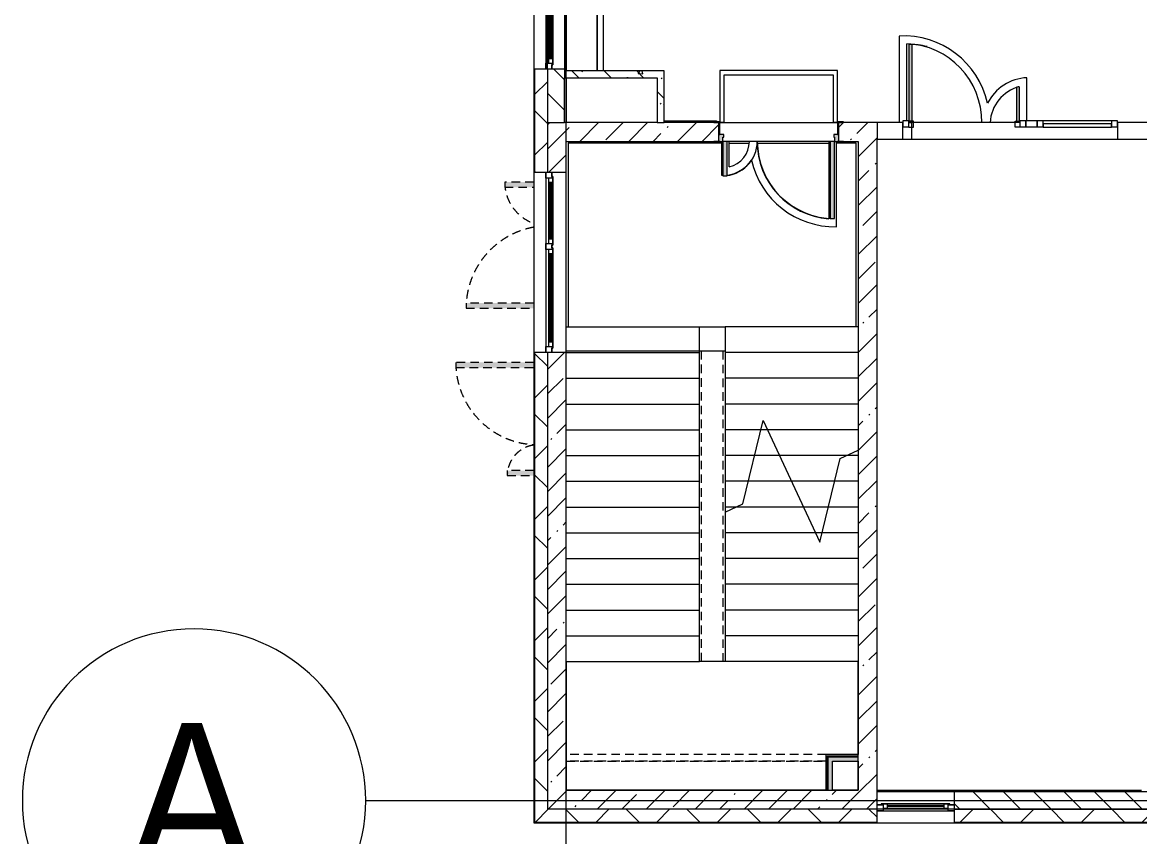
# Model space of a CAD drawing. Header units: millimetres. Extents: x 81037 to 284518, y -8553 to 29000.
# Drawn here: x 151280 to 164298, y -420 to 9067 of the extents above; entities that cross this region are included whole.
import ezdxf

# ---------------------------------------------------------------- set-up
doc = ezdxf.new("R2010")
doc.units = ezdxf.units.MM
doc.linetypes.add('200_ШТРИХ__ш1_п0_6_', pattern=[160, 100, -60])
doc.linetypes.add('Осевая', pattern=[3175, 635, -476.25, 1587.5, -476.25])
for name, color, linetype, lineweight, true_color in [('A-DETL-GENF-9', 7, 'Continuous', 5, 0xaaaaaa), ('A-DOOR-4', 7, 'Continuous', 5, 0xe2e2e2), ('A-DOOR-5', 7, 'Continuous', 5, 0xaaaaaa), ('A-DOOR-FRAM-3', 7, 'Continuous', 5, 0xe2e2e2), ('A-DOOR-FRAM-5', 7, 'Continuous', 5, 0xaaaaaa), ('A-FLOR-2', 7, 'Continuous', 5, 0xaaaaaa), ('I-WALL-5', 7, 'Continuous', 9, 0xe7e7e7), ('I-WALL-8', 7, 'Continuous', 5, 0x787878)]:
    doc.layers.add(name, color=color, linetype=linetype, lineweight=lineweight, true_color=true_color)
for name, color, linetype, lineweight in [('A-DETL-MBND-1', 7, '200_ШТРИХ__ш1_п0_6_', 9), ('A-GLAZ-2', 7, 'Continuous', 5), ('A-GLAZ-CURT-1', 7, 'Continuous', 5), ('A-GLAZ-CWMG-2', 7, 'Continuous', 5), ('A-WALL', 7, 'Continuous', 9), ('A-WALL-4', 7, 'Continuous', 5), ('I-WALL-6', 7, 'Continuous', 5), ('S-STRS-1', 7, 'Continuous', 5), ('S-STRS-MBND-1', 7, 'Continuous', 5), ('Оси', 7, 'Continuous', 9), ('Оси-1', 7, 'Continuous', 20), ('Оси-2', 7, 'Осевая', 9)]:
    doc.layers.add(name, color=color, linetype=linetype, lineweight=lineweight)
doc.styles.add('Arial_1', font='arial.ttf', dxfattribs={"width": 0.9, "height": 1750})
pattern_1 = [(45, (157507.65, 0), (-353.5534, 353.5534), []), (135, (157507.65, 0), (-353.5534, -353.5534), [])]
pattern_2 = [(135, (157507.65, 0), (-176.7767, -176.7767), [])]
pattern_3 = [(45, (157507.65, 0), (-285.123, 285.123), []), (45, (157792.77, 0), (-285.123, 285.123), [504.031, -100.806, 16.764, -84.042])]
pattern_4 = [(135, (157507.65, 0), (-377.17, -377.17), [533.4, -88.9, 17.78, -88.9]), (135, (157507.65, 376.94), (-377.17, -377.17), []), (50, (157507.65, 0), (637.645, -55.787), [66.675, -733.425]), (355, (157507.65, 0), (-123.35, 668.7), [53.34, -586.74]), (100.451, (157560.8, -4.65), (514.3, 612.91), [56.665, -623.315]), (46.184, (157507.65, 177.8), (948.78, -147.15), [100.01, -1100.14]), (96.636, (157586.7, 165.5), (830.91, 866), [85, -934.97]), (351.184, (157507.7, 177.8), (830.92, 865.99), [80.01, -880.11]), (21, (157596.55, 133.35), (530.65, -357.928), [66.675, -733.425]), (326, (157596.55, 133.35), (216.31, 644.66), [53.34, -586.74]), (71.451, (157640.8, 103.5), (746.96, 286.724), [56.665, -623.315]), (37.5, (157507.65, 0), (10.8105, 295.9426), [16.764, -562.864, 16.764, -578.866, -588.962]), (37.5, (157507.65, 0), (10.8105, 295.9426), [-1175.258, 16.764, -572.198]), (7.5, (157507.65, 0), (233.869, 350.632), [16.764, -322.834, 16.764, -549.529, -224.472]), (7.5, (157507.65, 0), (233.869, 350.632), [-905.89, 16.764, -207.708]), (327.5, (157309.4, 0), (474.568, -20.051), [16.764, -205.486, 16.764, -676.656, -920.115]), (327.5, (157309.4, 0), (474.568, -20.051), [-915.67, 16.764, -903.35]), (317.5, (157220.5, 0), (518.452, 88.993), [16.764, -272.16, 16.764, -443.738, -653.415]), (317.5, (157220.5, 0), (518.452, 88.993), [-749.427, 16.764, -636.65])]

# ---------------------------------------------------------------- blocks, each defined once
blk = doc.blocks.new('120_Окно_СКБ_1Ст - 120_Окно_СКБ_1Ст 900х2500_h_-22445987-2_1_3_птичка')
at = {"layer": 'A-GLAZ-2'}
for p, q in [((-450, -127), (-450, -57)), ((-450, -57), (-380, -57)), ((450, -57), (-450, -57)), ((-380, -127), (-450, -127)), ((-450, -127), (-400, -127)), ((-380, -127), (-400, -127)), ((-400, -127), (-400, -137)), ((-380, -57), (-380, -127)), ((380, -87), (-380, -87)), ((-380, -87), (-380, -127)), ((-330, -137), (-330, -87)), ((-330, -107), (330, -107)), ((330, -117), (-330, -117)), ((330, -137), (330, -87)), ((380, -127), (380, -57)), ((380, -57), (450, -57)), ((380, -127), (380, -87)), ((450, -127), (380, -127)), ((400, -127), (380, -127)), ((400, -127), (450, -127)), ((400, -137), (400, -127)), ((450, -57), (450, -127)), ((-400, -137), (400, -137)), ((400, -137), (-400, -137))]:
    blk.add_line(p, q, dxfattribs=at)
blk = doc.blocks.new('110_Дверь_СКБ_2Ст - Д-1 Лестничная клетка EIS60-24280000-2_1_3_птичка')
at = {"layer": 'A-DOOR-4'}
for points in [[(-637.5, 1010), (-637.5, 110), (-587.5, 110), (-587.5, 1010)], [(612.5, 510), (612.5, 110), (662.5, 110), (662.5, 510)], [(712.5, 30), (697.5, 30), (697.5, -110), (712.5, -110)]]:
    blk.add_hatch(color=256, dxfattribs=at).paths.add_polyline_path(points)
h = blk.add_hatch(color=256, dxfattribs=at)
h.paths.add_polyline_path([(712.5, 110), (662.5, 110), (662.5, 60), (652.5, 60), (652.5, 30), (712.5, 30), (712.5, 39.7)])
h.paths.add_polyline_path([(-687.5, 110), (-687.5, 30), (-627.5, 30), (-627.5, 60), (-637.5, 60), (-637.5, 110)])
at = {"layer": 'A-DOOR-FRAM-3'}
for points in [[(-742.5, 118), (-742.5, 110), (-672.5, 110), (-672.5, 118)], [(-672.5, 30), (-687.5, 30), (-687.5, -110), (-672.5, -110)], [(697.5, 118), (697.5, 110), (767.5, 110), (767.5, 118)], [(-672.5, -110), (-742.5, -110), (-742.5, -118), (-672.5, -118)], [(697.5, -110), (697.5, -118), (767.5, -118), (767.5, -110)]]:
    blk.add_hatch(color=256, dxfattribs=at).paths.add_polyline_path(points)
at = {"layer": 'A-DOOR-5'}
for p, q in [((-637.5, 1010), (-637.5, 110)), ((-587.5, 1010), (-637.5, 1010)), ((-587.5, 110), (-587.5, 1010)), ((662.5, 510), (612.5, 510)), ((612.5, 510), (612.5, 110)), ((662.5, 110), (662.5, 510)), ((-637.5, 110), (-587.5, 110)), ((612.5, 110), (662.5, 110))]:
    blk.add_line(p, q, dxfattribs=at)
for centre, radius, start, end in [((-637.5, 110), 900, 0, 90), ((662.5, 110), 400, 90, 180)]:
    blk.add_arc(centre, radius, start, end, dxfattribs=at)
at = {"layer": 'A-DOOR-FRAM-5'}
for p, q in [((-672.5, 118), (-742.5, 118)), ((-742.5, 118), (-742.5, 110)), ((-742.5, 110), (-672.5, 110)), ((-637.5, 110), (-687.5, 110)), ((-687.5, 110), (-687.5, 30)), ((-687.5, 30), (-627.5, 30)), ((-672.5, 30), (-687.5, 30)), ((-687.5, 30), (-687.5, -110)), ((-672.5, 110), (-672.5, 118)), ((-672.5, -110), (-672.5, 30)), ((-637.5, 60), (-637.5, 110)), ((-627.5, 60), (-637.5, 60)), ((-627.5, 30), (-627.5, 60)), ((662.5, 60), (652.5, 60)), ((652.5, 60), (652.5, 30)), ((652.5, 30), (712.5, 30)), ((662.5, 110), (662.5, 60)), ((712.5, 110), (662.5, 110)), ((767.5, 118), (697.5, 118)), ((697.5, 118), (697.5, 110)), ((697.5, 110), (767.5, 110)), ((712.5, 30), (697.5, 30)), ((697.5, 30), (697.5, -110)), ((712.5, 30), (712.5, 110)), ((712.5, -110), (712.5, 30)), ((767.5, 110), (767.5, 118)), ((-672.5, -110), (-742.5, -110)), ((-742.5, -110), (-742.5, -118)), ((-742.5, -118), (-672.5, -118)), ((-687.5, -110), (-672.5, -110)), ((-672.5, -118), (-672.5, -110)), ((697.5, -110), (712.5, -110)), ((767.5, -110), (697.5, -110)), ((697.5, -110), (697.5, -118)), ((697.5, -118), (767.5, -118)), ((767.5, -118), (767.5, -110))]:
    blk.add_line(p, q, dxfattribs=at)
blk = doc.blocks.new('120_Окно_СКБ_2Ст - 120_Окно_СКБ_2Ст 2100х2500 _мал створка справа_-22445857-2_1_3_птичка')
at = {"layer": 'A-GLAZ-2'}
for p, q in [((-1050, -127), (-1050, -57)), ((-1050, -57), (-980, -57)), ((1050, -57), (-1050, -57)), ((-980, -127), (-1050, -127)), ((-1050, -127), (-1000, -127)), ((-980, -127), (-1000, -127)), ((-1000, -127), (-1000, -137)), ((-980, -57), (-980, -127)), ((150, -87), (-980, -87)), ((-980, -87), (-980, -127)), ((-930, -137), (-930, -87)), ((-930, -107), (100, -107)), ((100, -117), (-930, -117)), ((100, -137), (100, -87)), ((150, -127), (150, -57)), ((150, -57), (220, -57)), ((150, -127), (150, -87)), ((220, -127), (150, -127)), ((170, -127), (150, -127)), ((170, -127), (200, -127)), ((170, -137), (170, -127)), ((220, -127), (200, -127)), ((200, -127), (200, -137)), ((220, -57), (220, -127)), ((980, -87), (220, -87)), ((220, -87), (220, -127)), ((270, -137), (270, -87)), ((270, -107), (930, -107)), ((930, -117), (270, -117)), ((930, -137), (930, -87)), ((980, -127), (980, -57)), ((980, -57), (1050, -57)), ((980, -127), (980, -87)), ((1050, -127), (980, -127)), ((1000, -127), (980, -127)), ((1000, -127), (1050, -127)), ((1000, -137), (1000, -127)), ((1050, -57), (1050, -127)), ((-1000, -137), (170, -137)), ((170, -137), (-1000, -137)), ((200, -137), (1000, -137)), ((1000, -137), (200, -137))]:
    blk.add_line(p, q, dxfattribs=at)
blk = doc.blocks.new('120_Окно_СКБ_2Ст - 120_Окно_СКБ_2Ст 2100х2400 _мал створка справа_-22446225-2_1_3_птичка')
at = {"layer": 'A-GLAZ-2'}
for p, q in [((-1050, -127), (-1050, -57)), ((-1050, -57), (-980, -57)), ((1050, -57), (-1050, -57)), ((-980, -127), (-1050, -127)), ((-1050, -127), (-1000, -127)), ((-980, -127), (-1000, -127)), ((-1000, -127), (-1000, -137)), ((-980, -57), (-980, -127)), ((150, -87), (-980, -87)), ((-980, -87), (-980, -127)), ((-930, -137), (-930, -87)), ((-930, -107), (100, -107)), ((100, -117), (-930, -117)), ((100, -137), (100, -87)), ((150, -127), (150, -57)), ((150, -57), (220, -57)), ((150, -127), (150, -87)), ((220, -127), (150, -127)), ((170, -127), (150, -127)), ((170, -127), (200, -127)), ((170, -137), (170, -127)), ((220, -127), (200, -127)), ((200, -127), (200, -137)), ((220, -57), (220, -127)), ((980, -87), (220, -87)), ((220, -87), (220, -127)), ((270, -137), (270, -87)), ((270, -107), (930, -107)), ((930, -117), (270, -117)), ((930, -137), (930, -87)), ((980, -127), (980, -57)), ((980, -57), (1050, -57)), ((980, -127), (980, -87)), ((1050, -127), (980, -127)), ((1000, -127), (980, -127)), ((1000, -127), (1050, -127)), ((1000, -137), (1000, -127)), ((1050, -57), (1050, -127)), ((-1000, -137), (170, -137)), ((170, -137), (-1000, -137)), ((200, -137), (1000, -137)), ((1000, -137), (200, -137))]:
    blk.add_line(p, q, dxfattribs=at)
blk = doc.blocks.new('110_Дверь_СКБ_2Ст_Наружная - ДН-1_л__ Двухстворчатая 1350 х3200 _ЛК_ в свету с верхним остеклением 2-22796854-2_1_3_птичка')
at = {"layer": 'A-DETL-MBND-1'}
for points in [[(-715, 869), (-715, 79), (-655, 79), (-655, 869)], [(695, 419), (695, 79), (755, 79), (755, 419)]]:
    blk.add_hatch(color=256, dxfattribs=at).paths.add_polyline_path(points)
for p, q in [((-715, 869), (-715, 79)), ((-655, 869), (-715, 869)), ((-655, 79), (-655, 869)), ((755, 419), (695, 419)), ((695, 419), (695, 79)), ((755, 79), (755, 419))]:
    blk.add_line(p, q, dxfattribs=at)
for centre, radius, start, end in [((-715, -91), 960, 10.263, 90), ((755, -91), 510, 90, 160.4016)]:
    blk.add_arc(centre, radius, start, end, dxfattribs=at)
blk = doc.blocks.new('110_Дверь_СКБ_2Ст_Наружная - ДН-3_л__ Двухстворчатая 1200 х3200 из подвала EI30-23666533-2_1_3_птичка')
at = {"layer": 'A-DETL-MBND-1'}
for points in [[(620, 989), (620, 79), (680, 79), (680, 989)], [(-640, 79), (-580, 79), (-580, 389), (-640, 389)]]:
    blk.add_hatch(color=256, dxfattribs=at).paths.add_polyline_path(points)
for p, q in [((680, 989), (620, 989)), ((620, 989), (620, 79)), ((680, 79), (680, 989)), ((-640, 389), (-640, 79)), ((-580, 389), (-640, 389)), ((-580, 79), (-580, 389))]:
    blk.add_line(p, q, dxfattribs=at)
for centre, radius, start, end in [((680, 29), 960, 90, 176.9815), ((-640, 29), 360, 8.166, 90)]:
    blk.add_arc(centre, radius, start, end, dxfattribs=at)
blk = doc.blocks.new('Прямоугольный импост - 50 x 70 мм-31700031-2_1_3_птичка')
at = {"layer": 'A-GLAZ-CWMG-2'}
for p, q in [((-70, 35), (0, 35)), ((-70, -35), (-70, 35)), ((0, 35), (0, -35)), ((0, -35), (-70, -35))]:
    blk.add_line(p, q, dxfattribs=at)
blk = doc.blocks.new('Дверь_Витражная_остекление_ - ДВН_ДАО_Главный вход_1200 в свету-31742133-2_1_3_птичка')
at = {"layer": 'A-DOOR-4'}
for points in [[(-607, 30), (-607, 925), (-647, 922), (-647, 30)], [(640, 30), (640, 430), (633, 430), (607, 421), (607, 30)]]:
    blk.add_hatch(color=256, dxfattribs=at).paths.add_polyline_path(points)
at = {"layer": 'A-DETL-GENF-9'}
for p, q in [((-607, 925), (-647, 925)), ((-647, 925), (-647, 35)), ((-607, 30), (-607, 925)), ((607, 421), (607, 30)), ((640, 430), (633, 430)), ((-647, 30), (-607, 30)), ((-592, 30), (-647, 30)), ((-592, -40), (-592, 30)), ((592, -40), (592, 30)), ((592, 30), (640, 30)), ((607, 30), (640, 30)), ((-647, -40), (-592, -40)), ((647, -40), (592, -40))]:
    blk.add_line(p, q, dxfattribs=at)
at = {"layer": 'A-DOOR-5'}
blk.add_line((-647, 925), (-647, 35), dxfattribs=at)
for centre, radius, start, end in [((-647, 30), 895, 76.1866, 90), ((647, 30), 400, 91.06, 94.8979)]:
    blk.add_arc(centre, radius, start, end, dxfattribs=at)
blk = doc.blocks.new('Системная панель - Стемалит - 40мм-32257327-2_1_3_птичка')
at = {"layer": 'A-GLAZ-CURT-1'}
for p, q in [((65, 35), (-65, 35)), ((-65, 35), (-65, -35)), ((65, -35), (65, 35)), ((-65, -35), (65, -35))]:
    blk.add_line(p, q, dxfattribs=at)
blk = doc.blocks.new('Прямоугольный импост - 50 x 70 мм-31687886-2_1_3_птичка')
at = {"layer": 'A-GLAZ-CWMG-2'}
for p, q in [((-35, 35), (35, 35)), ((-35, -35), (-35, 35)), ((35, 35), (35, -35)), ((35, -35), (-35, -35))]:
    blk.add_line(p, q, dxfattribs=at)
blk = doc.blocks.new('Прямоугольный импост - 50 x 70 мм-31701779-2_1_3_птичка')
at = {"layer": 'A-GLAZ-CWMG-2'}
for p, q in [((0, 35), (-70, 35)), ((-70, 35), (-70, -35)), ((0, -35), (0, 35)), ((-70, -35), (0, -35))]:
    blk.add_line(p, q, dxfattribs=at)
blk = doc.blocks.new('Системная панель - Стекло - 40мм-32257331-2_1_3_птичка')
at = {"layer": 'A-GLAZ-CURT-1'}
for p, q in [((397.5, 0), (-397.5, 0)), ((-397.5, 0), (-397.5, -40)), ((397.5, -40), (397.5, 0)), ((-397.5, -40), (397.5, -40))]:
    blk.add_line(p, q, dxfattribs=at)
blk = doc.blocks.new('Прямоугольный импост - 50 x 70 мм-31702100-2_1_3_птичка')
at = {"layer": 'A-GLAZ-CWMG-2'}
for p, q in [((-35, 35), (35, 35)), ((-35, -35), (-35, 35)), ((35, 35), (35, -35)), ((35, -35), (-35, -35))]:
    blk.add_line(p, q, dxfattribs=at)
blk = doc.blocks.new('Прямоугольный импост - 50 x 70 мм-31720914-2_1_3_птичка')
at = {"layer": 'A-GLAZ-CWMG-2'}
blk.add_line((6460, 7920), (5665, 7920), dxfattribs=at)
blk = doc.blocks.new('Зашивка приборов отопления15 - Зашивка приборов отопления-33281080-2_1_3_птичка')
at = {"layer": 'A-DETL-MBND-1'}
for p, q in [((3135, 535), (110, 535)), ((3135, 460), (110, 460)), ((110, 460), (3135, 460))]:
    blk.add_line(p, q, dxfattribs=at)
blk = doc.blocks.new('Зашивка приборов отопления42 - Зашивка приборов отопления-33374801-2_1_3_птичка')
at = {"layer": 'A-WALL-4'}
for p, q in [((37472, 23439), (35372, 23439)), ((37472, 23079), (37472, 23439)), ((35372, 23079), (37472, 23079)), ((37472, 23079), (35372, 23079)), ((37472, 23004), (37472, 23079)), ((35372, 23004), (37472, 23004))]:
    blk.add_line(p, q, dxfattribs=at)
blk = doc.blocks.new('Ось сетки - D8-29747960-2_1_3_птичка')
at = {"layer": 'Оси-1'}
for start, end in [(360, 180), (180, 360)]:
    blk.add_arc((0, 0), 4, start, end, dxfattribs=at)

msp = doc.modelspace()

# ---------------------------------------------------------------- hatches: boundary and pattern name
at = {"layer": 'A-WALL-4'}
h = msp.add_hatch(dxfattribs=at)
h.set_pattern_fill('FP_71', color=256, style=0, pattern_type=2)
h.set_pattern_definition(pattern_1)
h.paths.add_polyline_path([(157397.7, -100), (157397.7, 5220), (157247.7, 5220), (157247.7, -100)])
h.paths.add_polyline_path([(157247.7, 7320), (157397.7, 7320), (157397.7, 8520), (157247.7, 8520), (157247.7, 7750.3)])
h.paths.add_polyline_path([(157292, 10620), (157397.7, 10620), (157397.7, 11520), (157247.7, 11520), (157247.7, 10620)])
h.paths.add_polyline_path([(157397.7, 13120), (157397.7, 15350), (157247.7, 15350), (157247.7, 13120)])
h = msp.add_hatch(dxfattribs=at)
h.set_pattern_fill('FP_81', color=256, style=0, pattern_type=2)
h.set_pattern_definition(pattern_2)
h.paths.add_polyline_path([(157597.7, 7900), (157597.7, 8520), (157397.7, 8520), (157397.7, 7900)])
h.paths.add_polyline_path([(157397.7, 10620), (157597.7, 10620), (157597.7, 10900), (157397.7, 10900), (157397.7, 10642.6)])
h.paths.add_polyline_path([(157397.7, 11400), (157597.7, 11400), (157597.7, 11520), (157397.7, 11520)])
h.paths.add_polyline_path([(157597.7, 13120), (157597.7, 14700), (157397.7, 14700), (157397.7, 13120)])
h = msp.add_hatch(dxfattribs=at)
h.set_pattern_fill('FP_81', color=256, style=0, pattern_type=2)
h.set_pattern_definition(pattern_2)
h.paths.add_polyline_path([(162137.7, -100), (166067.7, -100), (166067.7, 100), (162137.7, 100)])
h.paths.add_polyline_path([(169349.7, -100), (169667.7, -100), (169667.7, 100), (169167.7, 100), (169167.7, -100)])
h = msp.add_hatch(dxfattribs=at)
h.set_pattern_fill('FP_71', color=256, style=0, pattern_type=2)
h.set_pattern_definition(pattern_1)
h.paths.add_polyline_path([(233207.7, -250), (233207.7, -100), (229067.7, -100), (229067.7, -250), (232421.1, -250)])
h.paths.add_polyline_path([(226856, -250), (228167.7, -250), (228167.7, -100), (224567.7, -100), (224567.7, -250), (225000.9, -250)])
h.paths.add_polyline_path([(219435.8, -250), (219567.7, -250), (219567.7, -100), (218417.7, -100), (218417.7, -250), (218508.3, -250)])
h.paths.add_polyline_path([(214417.7, -250), (214667.7, -250), (214667.7, -100), (213917.7, -100), (213917.7, -250), (214334.4, -250)])
h.paths.add_polyline_path([(216317.7, -250), (216317.7, -100), (215567.7, -100), (215567.7, -250), (215725.7, -250)])
h.paths.add_polyline_path([(222667.7, -250), (223667.7, -250), (223667.7, -100), (222667.7, -100)])
h.paths.add_polyline_path([(210817.7, -250), (210817.7, -100), (209417.7, -100), (209417.7, -250), (210160.6, -250)])
h.paths.add_polyline_path([(206317.7, -250), (206317.7, -100), (204917.7, -100), (204917.7, -250), (205523, -250)])
h.paths.add_polyline_path([(202740.4, -250), (202817.7, -250), (202817.7, -100), (202444, -100), (202444, -250)])
h.paths.add_polyline_path([(200917.7, -250), (201544, -250), (201544, -100), (200167.7, -100), (200167.7, -250), (200885.4, -250)])
h.paths.add_polyline_path([(193397.7, -250), (193397.7, -100), (192277.7, -100), (192277.7, -250), (193001.5, -250)])
h.paths.add_polyline_path([(196547.7, -250), (197067.7, -250), (197067.7, -100), (195497.7, -100), (195497.7, -250), (196247.8, -250)])
h.paths.add_polyline_path([(190682.7, -250), (191377.7, -250), (191377.7, -100), (190517.7, -100), (190517.7, -250)])
h.paths.add_polyline_path([(188363.9, -250), (188417.7, -250), (188417.7, -100), (186717.4, -100), (186717.4, -250), (187900.1, -250)])
h.paths.add_polyline_path([(179552.4, -250), (180217.7, -250), (180217.7, -100), (179117.7, -100), (179117.7, -250)])
h.paths.add_polyline_path([(173987.3, -250), (174767.7, -250), (174767.7, -100), (173617.7, -100), (173617.7, -250)])
h.paths.add_polyline_path([(175667.7, -250), (176317.7, -250), (176317.7, -100), (175667.7, -100)])
h.paths.add_polyline_path([(182317.7, -250), (183917.4, -250), (183917.4, -100), (182317.7, -100)])
h.paths.add_polyline_path([(166067.7, -250), (166067.7, -100), (162137.7, -100), (162137.7, -250), (165639.6, -250)])
h.paths.add_polyline_path([(160074.5, -250), (161237.7, -250), (161237.7, -100), (157247.7, -100), (157247.7, -250), (158219.5, -250)])
h.paths.add_polyline_path([(169167.7, -250), (170517.7, -250), (170517.7, -100), (169167.7, -100)])
at = {"layer": 'I-WALL-5'}
for points in [[(161017.7, 460), (161017.7, 510), (160667.7, 510), (160667.7, 460), (161002, 460)], [(160717.7, 120), (160717.7, 460), (160667.7, 460), (160667.7, 120)]]:
    msp.add_hatch(color=256, dxfattribs=at).paths.add_polyline_path(points)
at = {"layer": 'I-WALL-6'}
h = msp.add_hatch(dxfattribs=at)
h.set_pattern_fill('FP_79', color=256, style=0, pattern_type=2)
h.set_pattern_definition(pattern_3)
h.paths.add_polyline_path([(157397.7, -100), (157617.7, -100), (157617.7, 5220), (157397.7, 5220), (157397.7, 1965.8)])
h.paths.add_polyline_path([(157397.7, 7320), (157617.7, 7320), (157617.7, 7900), (157397.7, 7900), (157397.7, 7750.3)])
h = msp.add_hatch(dxfattribs=at)
h.set_pattern_fill('FP_79', color=256, style=0, pattern_type=2)
h.set_pattern_definition(pattern_3)
h.paths.add_polyline_path([(157617.7, 7680), (159392.7, 7680), (159392.7, 7900), (157617.7, 7900), (157617.7, 7750.3)])
h.paths.add_polyline_path([(160792.7, 7680), (161017.7, 7680), (161017.7, 7900), (160792.7, 7900), (160792.7, 7730)])
h = msp.add_hatch(dxfattribs=at)
h.set_pattern_fill('FP_79', color=256, style=0, pattern_type=2)
h.set_pattern_definition(pattern_3)
h.paths.add_polyline_path([(161017.7, -100), (161237.7, -100), (161237.7, 7900), (161017.7, 7900), (161017.7, 120)])
h = msp.add_hatch(dxfattribs=at)
h.set_pattern_fill('FP_82', color=256, style=0, pattern_type=2)
h.set_pattern_definition([(135, (157507.65, 0), (-353.553, -353.553), [])])
h.paths.add_polyline_path([(167494.7, 7700), (169667.7, 7700), (169667.7, 7900), (168967.7, 7900), (168967.7, 7830), (168167.7, 7830), (168167.7, 7900), (165767.7, 7900), (165767.7, 7700), (166567.2, 7700)])
h.paths.add_polyline_path([(170277.2, 7700), (171067.6, 7700), (171067.6, 7900), (170267.7, 7900), (170267.7, 7700)])
h.paths.add_polyline_path([(164037.7, 7700), (165167.7, 7700), (165167.7, 7900), (164037.7, 7900), (164037.7, 7750.3)])
h.paths.add_polyline_path([(174167.7, 7700), (174167.7, 7900), (172507.6, 7900), (172507.6, 7700), (173667.7, 7700)])
h.paths.add_polyline_path([(161237.7, 7700), (161537.7, 7700), (161537.7, 7900), (161237.7, 7900), (161237.7, 7750.3)])
h = msp.add_hatch(dxfattribs=at)
h.set_pattern_fill('FP_79', color=256, style=0, pattern_type=2)
h.set_pattern_definition(pattern_3)
h.paths.add_polyline_path([(161017.7, -100), (161017.7, 120), (157617.7, 120), (157617.7, -100), (161002, -100)])
at = {"layer": 'I-WALL-8'}
h = msp.add_hatch(dxfattribs=at)
h.set_pattern_fill('FP_86', color=256, style=0, pattern_type=2)
h.set_pattern_definition(pattern_4)
h.paths.add_polyline_path([(158677.7, 8420), (158757.7, 8420), (158757.7, 8500), (157597.7, 8500), (157597.7, 8420), (158219.5, 8420)])
h = msp.add_hatch(dxfattribs=at)
h.set_pattern_fill('FP_86', color=256, style=0, pattern_type=2)
h.set_pattern_definition(pattern_4)
h.paths.add_polyline_path([(158757.7, 7900), (158757.7, 8420), (158677.7, 8420), (158677.7, 7900)])

# ---------------------------------------------------------------- linework, layer by layer
at = {"layer": 'A-DETL-MBND-1'}
for p, q in [((159192.7, 1620), (159192.7, 5237.9)), ((159442.7, 5237.9), (159442.7, 1620))]:
    msp.add_line(p, q, dxfattribs=at)
at = {"layer": 'A-FLOR-2'}
for p, q in [((161495.7, 8907.6), (161495.7, 7900)), ((161585.7, 7920), (161585.7, 8818.2)), ((159407.3, 8503.9), (159407.3, 7908)), ((160777.2, 8503.9), (159407.3, 8503.9)), ((160777.2, 7903.9), (160777.2, 8503.9)), ((159457.3, 7903.9), (159457.3, 8453.9)), ((159457.3, 8453.9), (160727.2, 8453.9)), ((160727.2, 8453.9), (160727.2, 7903.9)), ((162984.7, 7920), (162984.7, 8421.4)), ((162894.7, 8317.2), (162894.7, 7903)), ((158757.7, 7920), (159367.7, 7920)), ((159367.7, 7920), (159367.7, 7908)), ((159407.7, 7903.9), (159457.3, 7903.9)), ((160727.2, 7903.9), (160777.2, 7903.9)), ((162902.7, 7900), (161637.7, 7900)), ((161637.7, 7900), (161637.7, 7700)), ((162894.7, 7903), (162902.7, 7903)), ((159424.5, 7659), (157637.7, 7659)), ((157637.7, 7659), (157637.7, 5520)), ((159367.7, 7672), (159367.7, 7659)), ((159424.5, 7680), (159424.5, 7285.7)), ((159514.5, 7680.2), (159442.7, 7680.2)), ((159514.5, 7383), (159514.5, 7680.2)), ((159514.5, 7659), (159748.6, 7659)), ((159840.6, 7680.2), (159750.6, 7680.2)), ((159841.9, 7659), (160675.6, 7659)), ((160742.7, 7680.2), (160675.6, 7680.2)), ((160675.6, 7680.2), (160675.6, 6777.9)), ((160765.6, 6685.4), (160765.6, 7680)), ((160996.7, 7659), (160765.6, 7659)), ((160817.7, 7659), (160817.7, 7672)), ((160996.7, 5520), (160996.7, 7659)), ((157637.7, 5520), (159467.7, 5520)), ((157617.7, 5237.9), (159467.7, 5237.9))]:
    msp.add_line(p, q, dxfattribs=at)
for centre, radius, start, end in [((161548.3, 7909), 1000, 12.44956, 93.01125), ((161548.3, 7909), 910, 359.43333, 87.64026), ((163009.7, 7878), 544, 92.63401, 153.04618), ((163009.7, 7878), 454, 104.67311, 177.22246), ((159445.6, 7680.2), 305, 283.0427, 0), ((160745.6, 7680.2), 905, 180, 265.56313), ((159445.6, 7680.2), 395, 276.84991, 326.45952), ((160745.6, 7680.2), 995, 192.67054, 271.1511), ((159445.6, 7680.2), 395, 266.92799, 269.56999)]:
    msp.add_arc(centre, radius, start, end, dxfattribs=at)
at = {"layer": 'A-WALL'}
for p, q in [((157244.7, 8520), (157244.7, 7320)), ((157247.7, 8520), (157247.7, 7320)), ((157397.7, 8520), (157397.7, 7320)), ((157597.7, 8500), (157597.7, 8420)), ((157397.7, 7900), (157597.7, 7900)), ((158677.7, 7900), (158757.7, 7900)), ((161237.7, 7900), (161237.7, 7700)), ((157244.7, 5220), (157244.7, -253)), ((157247.7, 5220), (157247.7, -250)), ((157397.7, 5220), (157397.7, -100)), ((160655.2, 522.5), (161017.7, 522.5)), ((160655.2, 120), (160655.2, 522.5)), ((161017.7, 460), (161017.7, 535)), ((160667.7, 510), (161017.7, 510)), ((160667.7, 120), (160667.7, 510)), ((160642.7, 120), (160717.7, 120)), ((162137.7, -100), (166067.7, -100)), ((157244.7, -253), (161237.7, -253)), ((157247.7, -250), (161237.7, -250)), ((162137.7, -250), (166067.7, -250)), ((162137.7, -253), (166067.7, -253))]:
    msp.add_line(p, q, dxfattribs=at)
at = {"layer": 'A-WALL-4'}
for p, q in [((157239.7, 15358), (157239.7, -258)), ((157597.7, 10900), (157597.7, 8500)), ((157597.7, 8520), (157239.7, 8520)), ((157597.7, 7900), (157597.7, 8420)), ((157239.7, 7320), (157397.7, 7320)), ((157397.7, 5220), (157239.7, 5220)), ((169667.7, 100), (161237.7, 100)), ((162137.7, 100), (162137.7, -258)), ((175667.7, -100), (157397.7, -100)), ((161237.7, -258), (161237.7, -100)), ((157239.7, -258), (175667.7, -258))]:
    msp.add_line(p, q, dxfattribs=at)
at = {"layer": 'I-WALL-6'}
for p, q in [((157397.7, 8520), (157397.7, 10620)), ((157617.7, 10620), (157617.7, 8500)), ((158757.7, 8500), (157597.7, 8500)), ((158757.7, 7900), (158757.7, 8500)), ((157597.7, 8420), (158677.7, 8420)), ((157617.7, 8420), (157617.7, 7900)), ((158677.7, 8420), (158677.7, 7900)), ((158677.7, 7900), (157597.7, 7900)), ((159337.7, 7900), (158757.7, 7900)), ((159407.7, 7900), (160777.7, 7900)), ((161537.7, 7900), (160847.7, 7900)), ((161537.7, 7700), (161537.7, 7900)), ((161607.7, 7900), (161637.7, 7900)), ((165167.7, 7900), (164037.7, 7900)), ((164037.7, 7900), (164037.7, 7700)), ((165167.7, 7700), (161237.7, 7700)), ((161237.7, -100), (161237.7, 7700)), ((157617.7, 120), (157617.7, 7680)), ((157617.7, 7680), (159337.7, 7680)), ((159750.6, 7680), (159514.5, 7680)), ((160675.6, 7680), (159840.4, 7680)), ((160847.7, 7680), (161017.7, 7680)), ((161017.7, 7680), (161017.7, 535)), ((157397.7, 7320), (157617.7, 7320)), ((157617.7, 5220), (157397.7, 5220)), ((161017.7, 535), (160642.7, 535)), ((160642.7, 535), (160642.7, 120)), ((160717.7, 460), (161017.7, 460)), ((160717.7, 120), (160717.7, 460)), ((161017.7, 460), (161017.7, 120)), ((160642.7, 120), (157617.7, 120)), ((161017.7, 120), (160717.7, 120)), ((161237.7, 120), (164317.7, 120))]:
    msp.add_line(p, q, dxfattribs=at)
at = {"layer": 'S-STRS-1'}
for p, q in [((157617.7, 5520), (159167.7, 5520)), ((161017.7, 5520), (159467.7, 5520)), ((159467.7, 5520), (159467.7, 5220)), ((161017.7, 5520), (159467.7, 5520)), ((157617.7, 5220), (159167.7, 5220)), ((157617.7, 5220), (159167.7, 5220)), ((159167.7, 5220), (159167.7, 5237.9)), ((159167.7, 4920), (159167.7, 5220)), ((159467.7, 5220), (159467.7, 4920)), ((161017.7, 5220), (159467.7, 5220)), ((161017.7, 5220), (159467.7, 5220)), ((157617.7, 4920), (159167.7, 4920)), ((157617.7, 4920), (159167.7, 4920)), ((159167.7, 4620), (159167.7, 4920)), ((159467.7, 4920), (159467.7, 4620)), ((161017.7, 4920), (159467.7, 4920)), ((161017.7, 4920), (159467.7, 4920)), ((157617.7, 4620), (159167.7, 4620)), ((157617.7, 4620), (159167.7, 4620)), ((159167.7, 4320), (159167.7, 4620)), ((159467.7, 4620), (159467.7, 4320)), ((161017.7, 4620), (159467.7, 4620)), ((161017.7, 4620), (159467.7, 4620)), ((157617.7, 4320), (159167.7, 4320)), ((157617.7, 4320), (159167.7, 4320)), ((159167.7, 4020), (159167.7, 4320)), ((159467.7, 4320), (159467.7, 4020)), ((159886.2, 4320), (159467.7, 4320)), ((159886.2, 4320), (159467.7, 4320)), ((159962.9, 4320), (159886.2, 4320)), ((159962.9, 4320), (159886.2, 4320)), ((161017.7, 4320), (159962.9, 4320)), ((161017.7, 4320), (159962.9, 4320)), ((157617.7, 4020), (159167.7, 4020)), ((157617.7, 4020), (159167.7, 4020)), ((159167.7, 3720), (159167.7, 4020)), ((159467.7, 4020), (159467.7, 3720)), ((159813.3, 4020), (159467.7, 4020)), ((159813.3, 4020), (159467.7, 4020)), ((160102.8, 4020), (159813.3, 4020)), ((160102.8, 4020), (159813.3, 4020)), ((160886, 4020), (160102.8, 4020)), ((160886, 4020), (160102.8, 4020)), ((161017.7, 4020), (160886, 4020)), ((161017.7, 4020), (160886, 4020)), ((157617.7, 3720), (159167.7, 3720)), ((157617.7, 3720), (159167.7, 3720)), ((159167.7, 3420), (159167.7, 3720)), ((159467.7, 3720), (159467.7, 3420)), ((159740.4, 3720), (159467.7, 3720)), ((159740.4, 3720), (159467.7, 3720)), ((160242.7, 3720), (159740.4, 3720)), ((160242.7, 3720), (159740.4, 3720)), ((160744.9, 3720), (160242.7, 3720)), ((160744.9, 3720), (160242.7, 3720)), ((161017.7, 3720), (160744.9, 3720)), ((161017.7, 3720), (160744.9, 3720)), ((157617.7, 3420), (159167.7, 3420)), ((157617.7, 3420), (159167.7, 3420)), ((159167.7, 3120), (159167.7, 3420)), ((159467.7, 3420), (159467.7, 3358.6)), ((159599.3, 3420), (159467.7, 3420)), ((159599.3, 3420), (159467.7, 3420)), ((160382.5, 3420), (159599.3, 3420)), ((160382.5, 3420), (159599.3, 3420)), ((160672, 3420), (160382.5, 3420)), ((160672, 3420), (160382.5, 3420)), ((161017.7, 3420), (160672, 3420)), ((161017.7, 3420), (160672, 3420)), ((159467.7, 3358.6), (159467.7, 3120)), ((157617.7, 3120), (159167.7, 3120)), ((157617.7, 3120), (159167.7, 3120)), ((159167.7, 2820), (159167.7, 3120)), ((159467.7, 3120), (159467.7, 2820)), ((160522.4, 3120), (159467.7, 3120)), ((160522.4, 3120), (159467.7, 3120)), ((160599.1, 3120), (160522.4, 3120)), ((160599.1, 3120), (160522.4, 3120)), ((161017.7, 3120), (160599.1, 3120)), ((161017.7, 3120), (160599.1, 3120)), ((157617.7, 2820), (159167.7, 2820)), ((157617.7, 2820), (159167.7, 2820)), ((159167.7, 2520), (159167.7, 2820)), ((159467.7, 2820), (159467.7, 2520)), ((161017.7, 2820), (159467.7, 2820)), ((161017.7, 2820), (159467.7, 2820)), ((157617.7, 2520), (159167.7, 2520)), ((157617.7, 2520), (159167.7, 2520)), ((159167.7, 2220), (159167.7, 2520)), ((159467.7, 2520), (159467.7, 2220)), ((161017.7, 2520), (159467.7, 2520)), ((161017.7, 2520), (159467.7, 2520)), ((157617.7, 2220), (159167.7, 2220)), ((157617.7, 2220), (159167.7, 2220)), ((159167.7, 1920), (159167.7, 2220)), ((159467.7, 2220), (159467.7, 1920)), ((161017.7, 2220), (159467.7, 2220)), ((161017.7, 2220), (159467.7, 2220)), ((157617.7, 1920), (159167.7, 1920)), ((157617.7, 1920), (159167.7, 1920)), ((159167.7, 1620), (159167.7, 1920)), ((159467.7, 1920), (159467.7, 1620)), ((161017.7, 1920), (159467.7, 1920)), ((161017.7, 1920), (159467.7, 1920)), ((157617.7, 1620), (159167.7, 1620)), ((157617.7, 1620), (159167.7, 1620)), ((159467.7, 1620), (159167.7, 1620)), ((161017.7, 1620), (159467.7, 1620)), ((161017.7, 1620), (159467.7, 1620))]:
    msp.add_line(p, q, dxfattribs=at)
at = {"layer": 'S-STRS-MBND-1'}
for p, q in [((157617.7, 5520), (159167.7, 5520)), ((157617.7, 1620), (157617.7, 5520)), ((159167.7, 1620), (159167.7, 5520)), ((157617.7, 5220), (159167.7, 5220)), ((157617.7, 5220), (159167.7, 5220)), ((157617.7, 4920), (159167.7, 4920)), ((157617.7, 4920), (159167.7, 4920)), ((157617.7, 4620), (159167.7, 4620)), ((157617.7, 4620), (159167.7, 4620)), ((159676.2, 3455.9), (159912.5, 4428.1)), ((159912.5, 4428.1), (160572.8, 3011.9)), ((157617.7, 4320), (159167.7, 4320)), ((157617.7, 4320), (159167.7, 4320)), ((159962.9, 4320), (159886.2, 4320)), ((159962.9, 4320), (159886.2, 4320)), ((160809.1, 3984.1), (161017.7, 4081.4)), ((157617.7, 4020), (159167.7, 4020)), ((157617.7, 4020), (159167.7, 4020)), ((160102.8, 4020), (159813.3, 4020)), ((160102.8, 4020), (159813.3, 4020)), ((160572.8, 3011.9), (160809.1, 3984.1)), ((161017.7, 4020), (160886, 4020)), ((161017.7, 4020), (160886, 4020)), ((157617.7, 3720), (159167.7, 3720)), ((157617.7, 3720), (159167.7, 3720)), ((160242.7, 3720), (159740.4, 3720)), ((160242.7, 3720), (159740.4, 3720)), ((161017.7, 3720), (160744.9, 3720)), ((161017.7, 3720), (160744.9, 3720)), ((157617.7, 3420), (159167.7, 3420)), ((157617.7, 3420), (159167.7, 3420)), ((159467.7, 3358.6), (159676.2, 3455.9)), ((160382.5, 3420), (159599.3, 3420)), ((160382.5, 3420), (159599.3, 3420)), ((161017.7, 3420), (160672, 3420)), ((161017.7, 3420), (160672, 3420)), ((161017.7, 3420), (161017.7, 1620)), ((159467.7, 3358.6), (159467.7, 1620)), ((157617.7, 3120), (159167.7, 3120)), ((157617.7, 3120), (159167.7, 3120)), ((160522.4, 3120), (159467.7, 3120)), ((160522.4, 3120), (159467.7, 3120)), ((161017.7, 3120), (160599.1, 3120)), ((161017.7, 3120), (160599.1, 3120)), ((157617.7, 2820), (159167.7, 2820)), ((157617.7, 2820), (159167.7, 2820)), ((161017.7, 2820), (159467.7, 2820)), ((161017.7, 2820), (159467.7, 2820)), ((157617.7, 2520), (159167.7, 2520)), ((157617.7, 2520), (159167.7, 2520)), ((161017.7, 2520), (159467.7, 2520)), ((161017.7, 2520), (159467.7, 2520)), ((157617.7, 2220), (159167.7, 2220)), ((157617.7, 2220), (159167.7, 2220)), ((161017.7, 2220), (159467.7, 2220)), ((161017.7, 2220), (159467.7, 2220)), ((157617.7, 1920), (159167.7, 1920)), ((157617.7, 1920), (159167.7, 1920)), ((161017.7, 1920), (159467.7, 1920)), ((161017.7, 1920), (159467.7, 1920)), ((157617.7, 1620), (157617.7, 120)), ((157617.7, 1620), (159167.7, 1620)), ((157617.7, 1620), (159167.7, 1620)), ((159467.7, 1620), (159167.7, 1620)), ((161017.7, 1620), (159467.7, 1620)), ((161017.7, 1620), (159467.7, 1620)), ((161017.7, 120), (161017.7, 1620)), ((157617.7, 120), (161017.7, 120))]:
    msp.add_line(p, q, dxfattribs=at)
at = {"layer": 'Оси'}
for p, q in [((157617.7, 5439), (157617.7, 15380)), ((157617.7, -4552.8), (157617.7, 5388.2)), ((155280.1, 0), (167780.1, 0))]:
    msp.add_line(p, q, dxfattribs=at)
at = {"layer": 'Оси-2'}
msp.add_line((157617.7, 5388.2), (157617.7, 5439), dxfattribs=at)

# ---------------------------------------------------------------- block references
at = {"layer": 'A-DETL-MBND-1', "rotation": 89.99999999999991}
for name, p in [('110_Дверь_СКБ_2Ст_Наружная - ДН-1_л__ Двухстворчатая 1350 х3200 _ЛК_ в свету с верхним остеклением 2-22796854-2_1_3_птичка', (157318.7, 6450.5)), ('110_Дверь_СКБ_2Ст_Наружная - ДН-3_л__ Двухстворчатая 1200 х3200 из подвала EI30-23666533-2_1_3_птичка', (157318.7, 4425.5))]:
    msp.add_blockref(name, p, dxfattribs=at)
at = {"layer": 'A-DETL-MBND-1'}
msp.add_blockref('Зашивка приборов отопления15 - Зашивка приборов отопления-33281080-2_1_3_птичка', (157507.7, 0), dxfattribs=at)
at = {"layer": 'A-DOOR-5'}
msp.add_blockref('Дверь_Витражная_остекление_ - ДВН_ДАО_Главный вход_1200 в свету-31742133-2_1_3_птичка', (162255.2, 7885), dxfattribs=at)
at = {"layer": 'A-DOOR-5', "rotation": 180}
msp.add_blockref('110_Дверь_СКБ_2Ст - Д-1 Лестничная клетка EIS60-24280000-2_1_3_птичка', (160105.2, 7790), dxfattribs=at)
at = {"layer": 'A-GLAZ-2'}
for name, p, rotation in [('120_Окно_СКБ_2Ст - 120_Окно_СКБ_2Ст 2100х2500 _мал створка справа_-22445857-2_1_3_птичка', (157322.7, 9570), 89.99999999999993), ('120_Окно_СКБ_2Ст - 120_Окно_СКБ_2Ст 2100х2400 _мал створка справа_-22446225-2_1_3_птичка', (157322.7, 6270), 89.99999999999993), ('120_Окно_СКБ_1Ст - 120_Окно_СКБ_1Ст 900х2500_h_-22445987-2_1_3_птичка', (161687.7, -175), 180)]:
    msp.add_blockref(name, p, dxfattribs=dict(at, rotation=rotation))
at = {"layer": 'A-GLAZ-CURT-1'}
for name, p in [('Системная панель - Стемалит - 40мм-32257327-2_1_3_птичка', (163037.7, 7885)), ('Системная панель - Стекло - 40мм-32257331-2_1_3_птичка', (163570.2, 7885))]:
    msp.add_blockref(name, p, dxfattribs=at)
at = {"layer": 'A-GLAZ-CWMG-2', "rotation": 180}
msp.add_blockref('Прямоугольный импост - 50 x 70 мм-31701779-2_1_3_птичка', (161537.7, 7885), dxfattribs=at)
at = {"layer": 'A-GLAZ-CWMG-2', "extrusion": (0, 0, -1), "rotation": 180}
for name, p in [('Прямоугольный импост - 50 x 70 мм-31687886-2_1_3_птичка', (-162937.7, 7885)), ('Прямоугольный импост - 50 x 70 мм-31702100-2_1_3_птичка', (-163137.7, 7885)), ('Прямоугольный импост - 50 x 70 мм-31700031-2_1_3_птичка', (-164037.7, 7885))]:
    msp.add_blockref(name, p, dxfattribs=at)
at = {"layer": 'A-GLAZ-CWMG-2'}
msp.add_blockref('Прямоугольный импост - 50 x 70 мм-31720914-2_1_3_птичка', (157507.7, 0), dxfattribs=at)
at = {"layer": 'A-WALL-4', "rotation": 90.0000000000001}
msp.add_blockref('Зашивка приборов отопления42 - Зашивка приборов отопления-33374801-2_1_3_птичка', (181056.7, -26871.9), dxfattribs=at)
at = {"layer": 'Оси-1', "xscale": 499.9999999999995, "yscale": 499.9999999999995, "zscale": 499.9999999999995, "rotation": 269.9999999999994}
msp.add_blockref('Ось сетки - D8-29747960-2_1_3_птичка', (153280.1, 0), dxfattribs=at)

# ---------------------------------------------------------------- texts
at = {"layer": 'Оси', "insert": (152516.2, 905.2), "char_height": 1750, "width": 1803.797, "attachment_point": 1, "style": 'Arial_1'}
msp.add_mtext('\\fArial|b0|i0|c204|p34|;\\W.9;А', dxfattribs=at)

doc.saveas('drawing.dxf')
